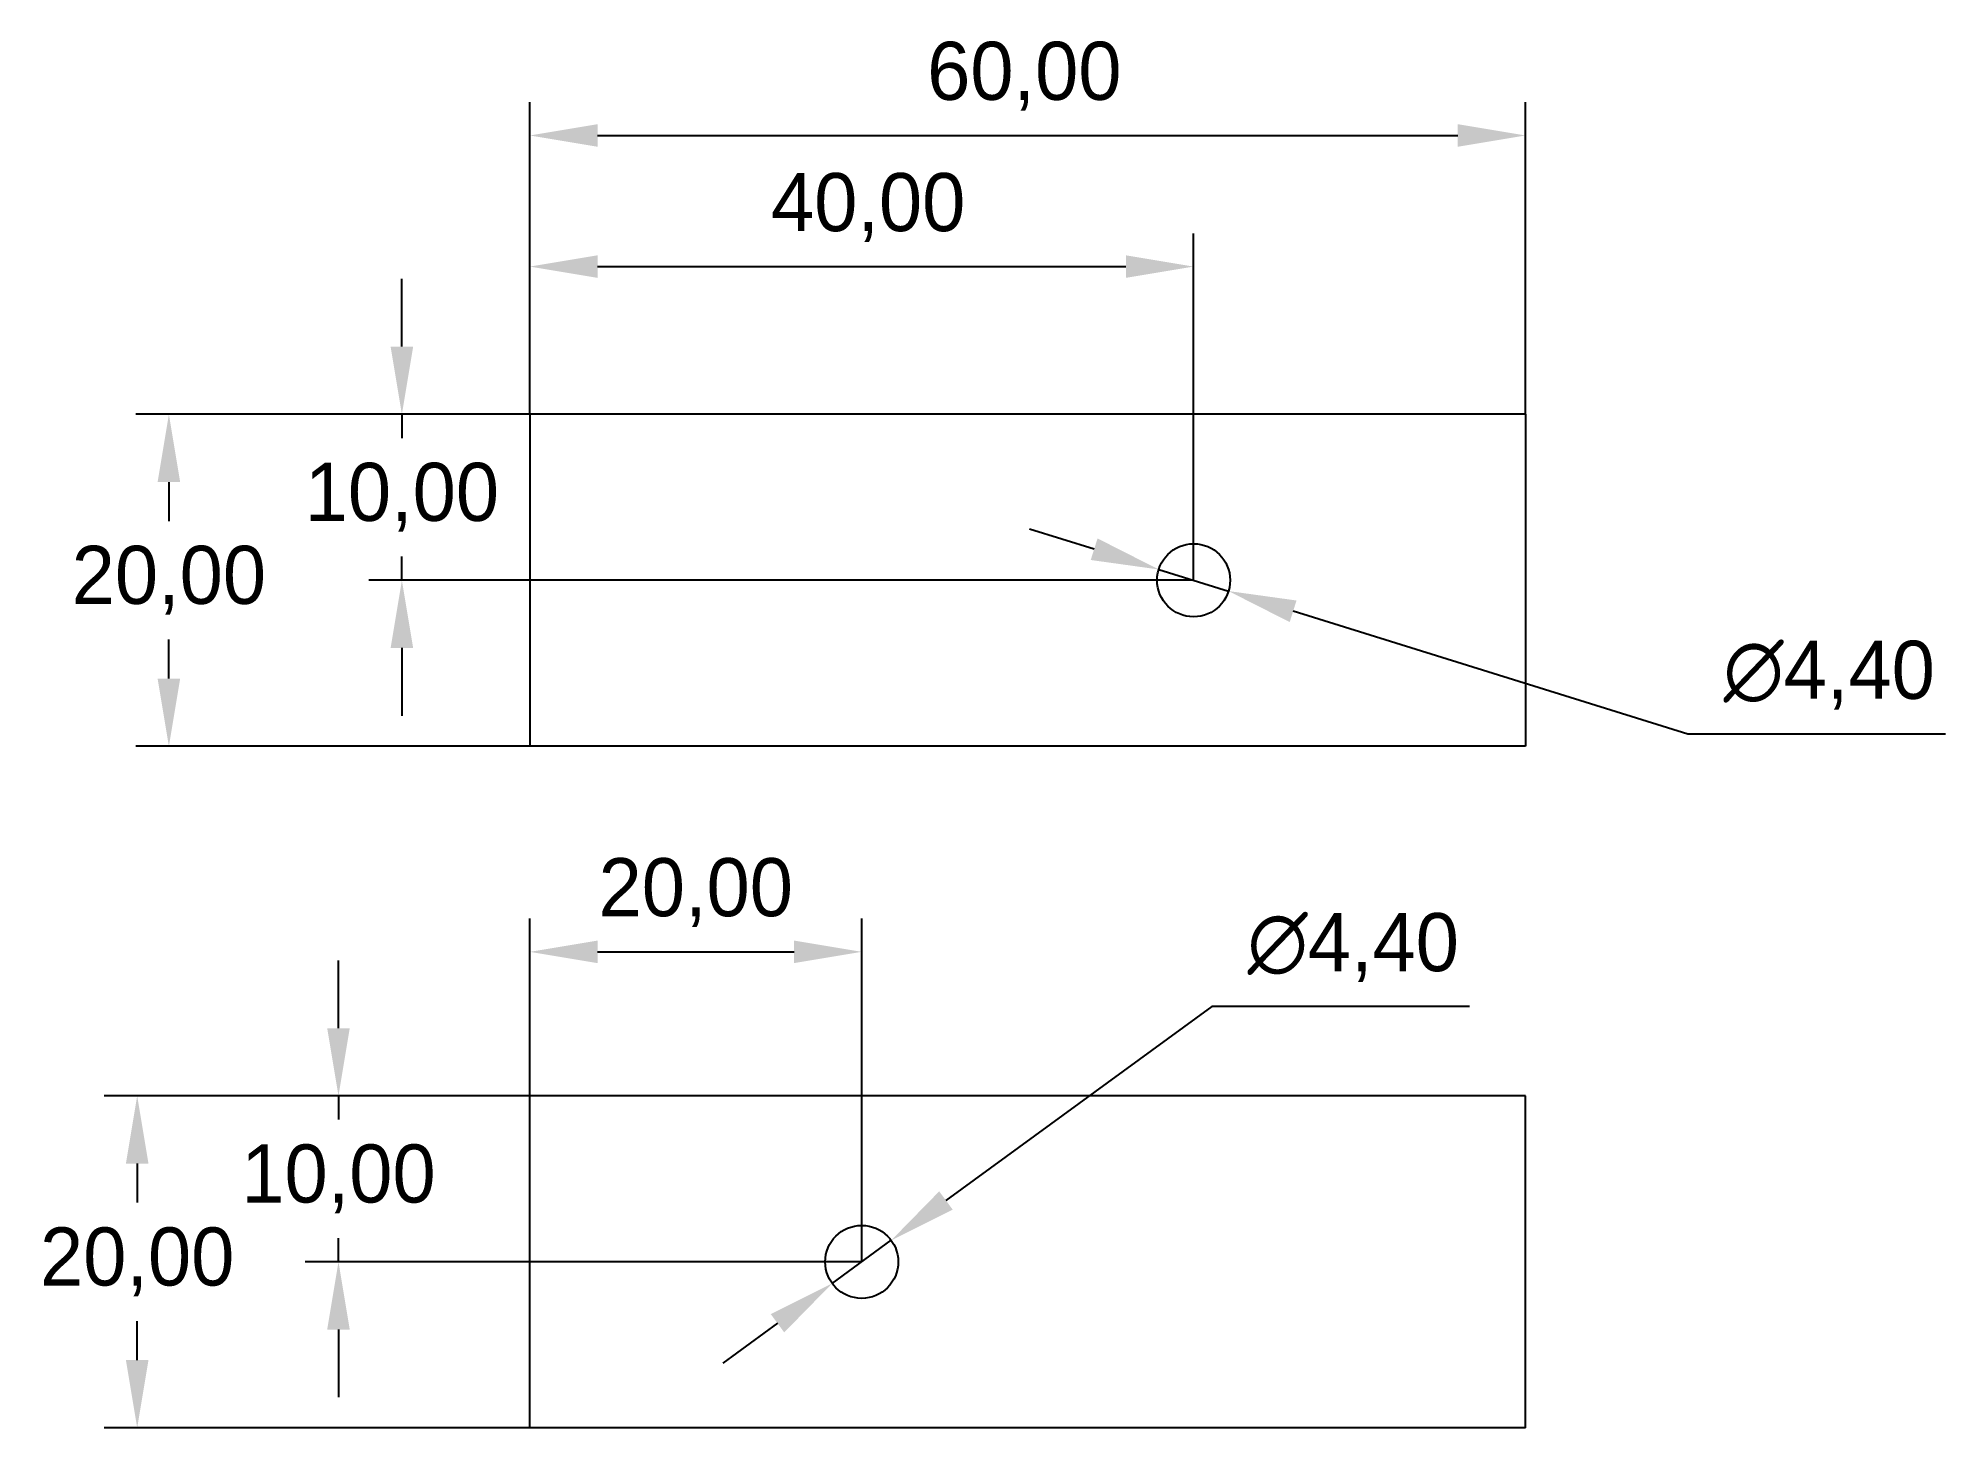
# Model space of a CAD drawing. Header units: millimetres. Extents: x -40 to 75, y -261 to -177.
import ezdxf

# ---------------------------------------------------------------- set-up
doc = ezdxf.new("R2010")
doc.units = ezdxf.units.MM
doc.header["$PDSIZE"] = -1
doc.dimstyles.new('ISO-25', dxfattribs={"dimtxt": 2.5, "dimasz": 2.5, "dimexe": 1.25, "dimexo": 0.625, "dimtad": 1, "dimtxsty": 'Standard', "dimcen": 2.5, "dimadec": 0, "dimazin": 0, "dimtfac": 1, "dimtmove": 0, "dimatfit": 3, "dimfxl": 1, "dimarcsym": 0})

# ---------------------------------------------------------------- blocks, each defined once
blk = doc.blocks.new('*D5')
at = {"color": 0, "lineweight": -2, "transparency": 16777216}
for p, q in [((-10, -200), (-10, -181.2)), ((50, -200), (50, -181.2)), ((-5.92, -183.2), (45.92, -183.2))]:
    blk.add_line(p, q, dxfattribs=at)
at = {"color": 0, "transparency": 16777216}
for points in [[(-5.92, -182.52), (-5.92, -183.88), (-10, -183.2)], [(45.92, -182.52), (45.92, -183.88), (50, -183.2)]]:
    blk.add_solid(points, dxfattribs=at)
at = {"layer": 'Defpoints', "color": 0, "transparency": 16777216}
for p in [(50, -183.2), (-10, -200), (50, -200)]:
    blk.add_point(p, dxfattribs=at)
at = {"color": 0, "transparency": 16777216, "insert": (19.8, -179.63), "char_height": 3.5, "attachment_point": 5}
blk.add_mtext('60,00', dxfattribs=at)
blk = doc.blocks.new('*D6')
at = {"color": 0, "lineweight": -2, "transparency": 16777216}
for p, q in [((-10, -200), (-33.75, -200)), ((-31.75, -204.08), (-31.75, -206.43)), ((-31.75, -215.92), (-31.75, -213.57)), ((-10, -220), (-33.75, -220))]:
    blk.add_line(p, q, dxfattribs=at)
at = {"color": 0, "transparency": 16777216}
for points in [[(-32.43, -204.08), (-31.07, -204.08), (-31.75, -200)], [(-32.43, -215.92), (-31.07, -215.92), (-31.75, -220)]]:
    blk.add_solid(points, dxfattribs=at)
at = {"layer": 'Defpoints', "color": 0, "transparency": 16777216}
for p in [(-10, -200), (-31.75, -220), (-10, -220)]:
    blk.add_point(p, dxfattribs=at)
at = {"color": 0, "transparency": 16777216, "insert": (-31.75, -210), "char_height": 3.5, "attachment_point": 5}
blk.add_mtext('20,00', dxfattribs=at)
blk = doc.blocks.new('*D7')
at = {"color": 0, "lineweight": -2, "transparency": 16777216}
for p, q in [((-10, -241.07), (-35.66, -241.07)), ((-33.66, -245.15), (-33.66, -247.5)), ((-33.66, -256.99), (-33.66, -254.64)), ((-10, -261.07), (-35.66, -261.07))]:
    blk.add_line(p, q, dxfattribs=at)
at = {"color": 0, "transparency": 16777216}
for points in [[(-34.34, -245.15), (-32.98, -245.15), (-33.66, -241.07)], [(-34.34, -256.99), (-32.98, -256.99), (-33.66, -261.07)]]:
    blk.add_solid(points, dxfattribs=at)
at = {"layer": 'Defpoints', "color": 0, "transparency": 16777216}
for p in [(-10, -241.07), (-33.66, -261.07), (-10, -261.07)]:
    blk.add_point(p, dxfattribs=at)
at = {"color": 0, "transparency": 16777216, "insert": (-33.66, -251.07), "char_height": 3.5, "attachment_point": 5}
blk.add_mtext('20,00', dxfattribs=at)
blk = doc.blocks.new('*D8')
at = {"color": 0, "lineweight": -2, "transparency": 16777216}
for p, q in [((-10, -241.07), (-10, -230.39)), ((10, -251.07), (10, -230.39)), ((-5.92, -232.39), (5.92, -232.39))]:
    blk.add_line(p, q, dxfattribs=at)
at = {"color": 0, "transparency": 16777216}
for points in [[(-5.92, -231.71), (-5.92, -233.07), (-10, -232.39)], [(5.92, -231.71), (5.92, -233.07), (10, -232.39)]]:
    blk.add_solid(points, dxfattribs=at)
at = {"layer": 'Defpoints', "color": 0, "transparency": 16777216}
for p in [(10, -232.39), (-10, -241.07), (10, -251.07)]:
    blk.add_point(p, dxfattribs=at)
at = {"color": 0, "transparency": 16777216, "insert": (0, -228.82), "char_height": 3.5, "attachment_point": 5}
blk.add_mtext('20,00', dxfattribs=at)
blk = doc.blocks.new('*D9')
at = {"color": 0, "lineweight": -2, "transparency": 16777216}
for p, q in [((-21.53, -236.99), (-21.53, -232.91)), ((-10, -241.07), (-23.53, -241.07)), ((-21.53, -241.07), (-21.53, -242.5)), ((-21.53, -251.07), (-21.53, -249.64)), ((10, -251.07), (-23.53, -251.07)), ((-21.53, -255.15), (-21.53, -259.23))]:
    blk.add_line(p, q, dxfattribs=at)
at = {"color": 0, "transparency": 16777216}
for points in [[(-22.21, -236.99), (-20.85, -236.99), (-21.53, -241.07)], [(-22.21, -255.15), (-20.85, -255.15), (-21.53, -251.07)]]:
    blk.add_solid(points, dxfattribs=at)
at = {"layer": 'Defpoints', "color": 0, "transparency": 16777216}
for p in [(-10, -241.07), (-21.53, -251.07), (10, -251.07)]:
    blk.add_point(p, dxfattribs=at)
at = {"color": 0, "transparency": 16777216, "insert": (-21.53, -246.07), "char_height": 3.5, "attachment_point": 5}
blk.add_mtext('10,00', dxfattribs=at)
blk = doc.blocks.new('*D10')
at = {"color": 0, "lineweight": -2, "transparency": 16777216}
for p, q in [((-10, -200), (-10, -189.1)), ((30, -210), (30, -189.1)), ((-5.92, -191.1), (25.92, -191.1))]:
    blk.add_line(p, q, dxfattribs=at)
at = {"color": 0, "transparency": 16777216}
for points in [[(-5.92, -190.42), (-5.92, -191.78), (-10, -191.1)], [(25.92, -190.42), (25.92, -191.78), (30, -191.1)]]:
    blk.add_solid(points, dxfattribs=at)
at = {"layer": 'Defpoints', "color": 0, "transparency": 16777216}
for p in [(30, -191.1), (-10, -200), (30, -210)]:
    blk.add_point(p, dxfattribs=at)
at = {"color": 0, "transparency": 16777216, "insert": (10.39, -187.54), "char_height": 3.5, "attachment_point": 5}
blk.add_mtext('40,00', dxfattribs=at)
blk = doc.blocks.new('*D11')
at = {"color": 0, "lineweight": -2, "transparency": 16777216}
for p, q in [((-17.71, -195.92), (-17.71, -191.84)), ((-10, -200), (-19.71, -200)), ((-17.71, -200), (-17.71, -201.43)), ((-17.71, -210), (-17.71, -208.57)), ((30, -210), (-19.71, -210)), ((-17.71, -214.08), (-17.71, -218.16))]:
    blk.add_line(p, q, dxfattribs=at)
at = {"color": 0, "transparency": 16777216}
for points in [[(-18.39, -195.92), (-17.03, -195.92), (-17.71, -200)], [(-18.39, -214.08), (-17.03, -214.08), (-17.71, -210)]]:
    blk.add_solid(points, dxfattribs=at)
at = {"layer": 'Defpoints', "color": 0, "transparency": 16777216}
for p in [(-10, -200), (-17.71, -210), (30, -210)]:
    blk.add_point(p, dxfattribs=at)
at = {"color": 0, "transparency": 16777216, "insert": (-17.71, -205), "char_height": 3.5, "attachment_point": 5}
blk.add_mtext('10,00', dxfattribs=at)
blk = doc.blocks.new('*D12')
at = {"color": 0, "lineweight": -2, "transparency": 16777216}
for p, q in [((24, -208.13), (20.11, -206.92)), ((27.9, -209.35), (32.1, -210.65)), ((59.78, -219.28), (36, -211.87)), ((75.3, -219.28), (59.78, -219.28))]:
    blk.add_line(p, q, dxfattribs=at)
at = {"color": 0, "transparency": 16777216}
for points in [[(24.21, -207.48), (23.8, -208.78), (27.9, -209.35)], [(36.2, -211.22), (35.79, -212.52), (32.1, -210.65)]]:
    blk.add_solid(points, dxfattribs=at)
at = {"layer": 'Defpoints', "color": 0, "transparency": 16777216}
for p in [(27.9, -209.35), (32.1, -210.65)]:
    blk.add_point(p, dxfattribs=at)
at = {"color": 0, "transparency": 16777216, "insert": (68.3, -215.72), "char_height": 3.5, "attachment_point": 5}
blk.add_mtext('∅4,40', dxfattribs=at)
blk = doc.blocks.new('*D13')
at = {"color": 0, "lineweight": -2, "transparency": 16777216}
for p, q in [((31.09, -235.69), (15.07, -247.37)), ((46.62, -235.69), (31.09, -235.69)), ((8.22, -252.37), (11.78, -249.77)), ((4.93, -254.77), (1.63, -257.17))]:
    blk.add_line(p, q, dxfattribs=at)
at = {"color": 0, "transparency": 16777216}
for points in [[(14.67, -246.82), (15.48, -247.92), (11.78, -249.77)], [(4.52, -254.22), (5.33, -255.32), (8.22, -252.37)]]:
    blk.add_solid(points, dxfattribs=at)
at = {"layer": 'Defpoints', "color": 0, "transparency": 16777216}
for p in [(11.78, -249.77), (8.22, -252.37)]:
    blk.add_point(p, dxfattribs=at)
at = {"color": 0, "transparency": 16777216, "insert": (39.62, -232.13), "char_height": 3.5, "attachment_point": 5}
blk.add_mtext('∅4,40', dxfattribs=at)

msp = doc.modelspace()

# ---------------------------------------------------------------- linework, layer by layer
at = {"color": 7, "linetype": 'Continuous', "lineweight": 25}
for p, q in [((-10, -200), (-10, -220)), ((50, -200), (-10, -200)), ((50, -200), (50, -220)), ((50, -220), (-10, -220)), ((-10, -261.07), (-10, -241.07)), ((50, -241.07), (-10, -241.07)), ((50, -261.07), (50, -241.07)), ((50, -261.07), (-10, -261.07))]:
    msp.add_line(p, q, dxfattribs=at)
for centre in [(30, -210), (10, -251.07)]:
    msp.add_circle(centre, 2.2, dxfattribs=at)

# ---------------------------------------------------------------- dimensions: what is measured, and where the dimension line sits
for base, p2, picture, middle in [((50, -183.199), (50, -200), '*D5', (19.8, -183.199)), ((30, -191.102), (30, -210), '*D10', (10.39, -191.102))]:
    dim = msp.add_linear_dim(base=base, p1=(-10, -200), p2=p2, dimstyle='ISO-25', override={"dimtxt": 3.5, "dimasz": 4.08, "dimexe": 2, "dimexo": 0, "dimgap": 1.524, "dimtih": 1, "dimtoh": 1, "dimzin": 0, "dimadec": 2, "dimtzin": 0})
    dim.commit()
    dim.dimension.update_dxf_attribs({"geometry": picture, "text_midpoint": middle, "dimtype": 160})
for base, p1, p2, picture, middle in [((-17.707, -210), (-10, -200), (30, -210), '*D11', (-17.707, -205)), ((-31.755, -220), (-10, -200), (-10, -220), '*D6', (-31.755, -210)), ((-21.525, -251.07), (-10, -241.07), (10, -251.07), '*D9', (-21.525, -246.07)), ((-33.664, -261.07), (-10, -241.07), (-10, -261.07), '*D7', (-33.664, -251.07))]:
    dim = msp.add_linear_dim(base=base, p1=p1, p2=p2, angle=90, dimstyle='ISO-25', override={"dimtxt": 3.5, "dimasz": 4.08, "dimexe": 2, "dimexo": 0, "dimgap": 1.524, "dimtih": 1, "dimtoh": 1, "dimzin": 0, "dimadec": 2, "dimtzin": 0})
    dim.commit()
    dim.dimension.update_dxf_attribs({"geometry": picture, "text_midpoint": middle})
for p1, p2, picture, middle in [((27.9, -209.345), (32.1, -210.655), '*D12', (68.304, -219.284)), ((8.222, -252.366), (11.778, -249.774), '*D13', (39.615, -235.693))]:
    dim = msp.add_diameter_dim_2p(p1=p1, p2=p2, dimstyle='ISO-25', override={"dimtxt": 3.5, "dimasz": 4.08, "dimexe": 2, "dimexo": 0, "dimgap": 1.524, "dimtih": 1, "dimtoh": 1, "dimzin": 0, "dimadec": 2, "dimtzin": 0})
    dim.commit()
    dim.dimension.update_dxf_attribs({"geometry": picture, "text_midpoint": middle, "dimtype": 163})
dim = msp.add_linear_dim(base=(10, -232.39), p1=(-10, -241.07), p2=(10, -251.07), dimstyle='ISO-25', override={"dimtxt": 3.5, "dimasz": 4.08, "dimexe": 2, "dimexo": 0, "dimgap": 1.524, "dimtih": 1, "dimtoh": 1, "dimzin": 0, "dimadec": 2, "dimtzin": 0})
dim.commit()
dim.dimension.update_dxf_attribs({"geometry": '*D8', "text_midpoint": (0, -228.825)})

doc.saveas('drawing.dxf')
